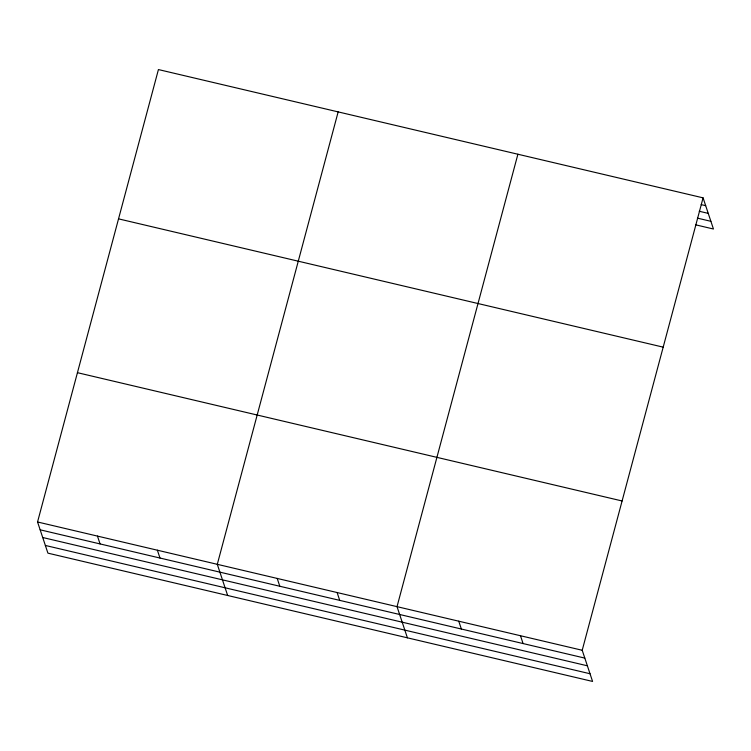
<?xml version="1.0" encoding="UTF-8"?>
<svg xmlns="http://www.w3.org/2000/svg" width="751" height="751" viewBox="0 0 751 751"><rect width="100%" height="100%" fill="white"/><g stroke="black" fill="none" stroke-linecap="round" stroke-linejoin="round"><path stroke-width="1.13" d="M703.077 197.851L582.213 650.272L592.577 681.439L47.923 553.149L37.55 521.983L158.423 69.561L703.077 197.851L713.45 229.017L695.492 224.784M338.157 111.899L217.292 564.32L227.656 595.487M517.899 154.227L397.026 606.648L407.399 637.824M701.199 204.619L705.687 205.671M699.265 211.266L708.249 213.378M697.416 218.137L710.887 221.31M118.536 218.86L663.189 347.15M77.437 372.684L622.1 500.973M37.55 521.983L582.213 650.272M40.15 529.812L584.813 658.101M42.713 537.509L587.376 665.799M45.36 545.451L590.014 673.741M520.481 635.731L523.081 643.56M458.758 621.19L461.358 629.019M337.115 592.539L339.715 600.368M277.203 578.43L279.804 586.259M157.372 550.201L159.982 558.031M97.461 536.092L100.061 543.921"/></g></svg>
